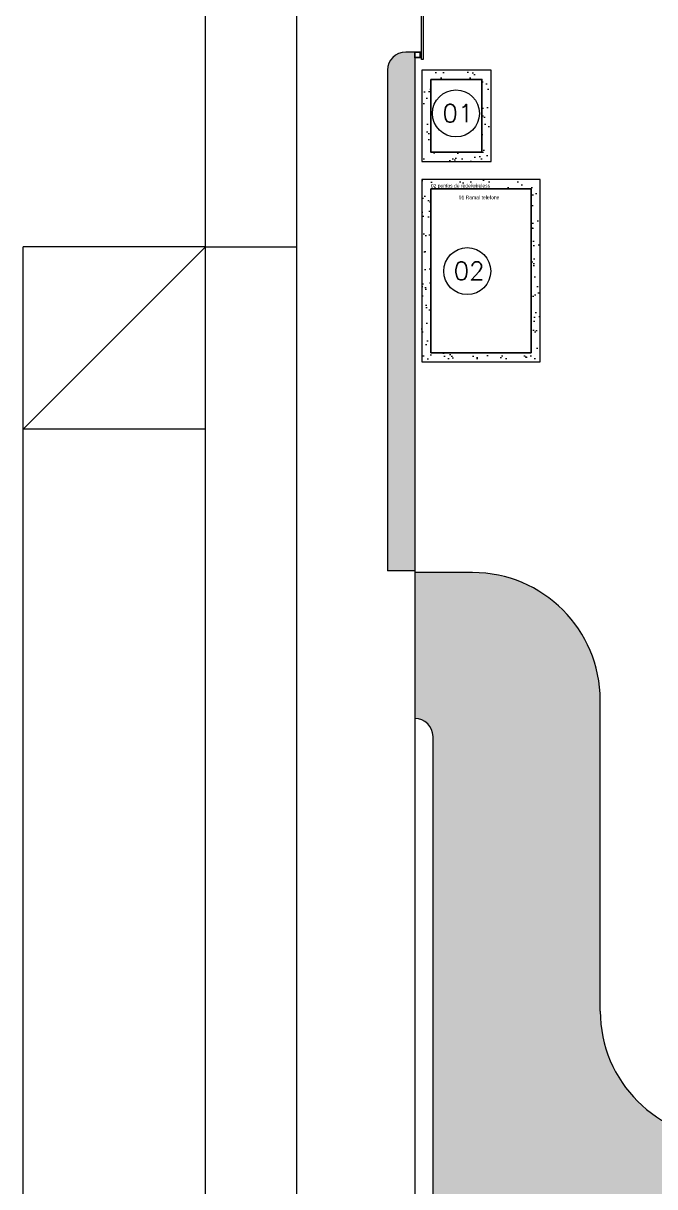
# Model space of a CAD drawing. Header units: millimetres. Extents: x 664 to 1534, y 1164 to 2765.
# Drawn here: x 663.5 to 698.1, y 1261.1 to 1324.9 of the extents above; entities that cross this region are included whole.
import ezdxf

# ---------------------------------------------------------------- set-up
doc = ezdxf.new("R2010")
doc.units = ezdxf.units.MM
doc.layers.get('0').update_dxf_attribs({"lineweight": 20})
for name, color, linetype, lineweight in [('Alambrado', 7, 'Continuous', 15), ('Barra', 9, 'Continuous', 9), ('Calçadas', 7, 'Continuous', 13), ('Cotas', 1, 'Continuous', 5), ('Linha', 6, 'Continuous', 20), ('Paredes', 5, 'Continuous', 25)]:
    doc.layers.add(name, color=color, linetype=linetype, lineweight=lineweight)
doc.styles.add('Arial', font='arial.ttf')
doc.styles.add('ROMANS', font='romans')
doc.linetypes.add('FENCELINE1', pattern='A,6.35,-2.54,[133,ltypeshp.shx,S=2.54,R=0,X=-2.54,Y=0],-2.54,25.4', length=36.83)

msp = doc.modelspace()

# ---------------------------------------------------------------- hatches: boundary and pattern name
at = {"layer": 'Barra'}
h = msp.add_hatch(dxfattribs=at)
h.set_pattern_fill('AR-CONC', color=256, scale=0.025, style=0)
h.set_pattern_definition([(50, (-839.1493, -158.4475), (4.554617, -0.398477), [0.47625, -5.23875]), (355, (-839.1493, -158.4475), (-0.881071, 4.776416), [0.381, -4.191]), (100.451, (-838.7697, -158.4808), (3.6735625, 4.377917), [0.40475, -4.45225]), (46.1842, (-839.1493, -157.1775), (6.776976, -1.051058), [0.714375, -7.858125]), (96.6356, (-838.5845, -157.265), (5.935106, 6.185639), [0.607125, -6.678375]), (351.184, (-839.149, -157.1775), (5.935115, 6.185628), [0.5715, -6.2865]), (21, (-838.5143, -157.495), (3.790372, -2.556638), [0.47625, -5.23875]), (326, (-838.5143, -157.495), (1.545051, 4.604699), [0.381, -4.191]), (71.4514, (-838.1984, -157.708), (5.335412, 2.0480714), [0.40475, -4.45225]), (37.5, (-839.1493, -158.4475), (0.0772151, 2.113876), [0, -4.1402, 0, -4.2545, 0, -4.206875]), (7.5, (-839.1493, -158.4475), (1.6704916, 2.5045144), [0, -2.4257, 0, -4.04495, 0, -1.603375]), (327.5, (-840.5653, -158.4475), (3.3897649, -0.1432186), [0, -1.5875, 0, -4.953, 0, -6.57225]), (317.5, (-841.2003, -158.4475), (3.7032295, 0.6356623), [0, -2.06375, 0, -3.2893, 0, -4.66725])])
h.paths.add_polyline_path([(857.741, 1271.714), (857.741, 1280.464), (849.741, 1280.464), (849.741, 1271.714, -0.414214), (841.741, 1263.714), (702.154, 1263.714, -0.414214), (695.154, 1270.714), (695.154, 1287.775, 0.414214), (688.154, 1294.775), (684.981, 1294.775), (684.981, 1286.775, -0.414214), (685.981, 1285.775), (685.981, 1225.034, 0.414214), (695.981, 1215.034), (744.708, 1215.034), (744.708, 1220.034), (695.981, 1220.034, -0.414214), (690.981, 1225.034), (690.981, 1248.714, -0.414214), (697.981, 1255.714), (841.741, 1255.714, 0.414214)])
at = {"layer": 'Calçadas'}
h = msp.add_hatch(dxfattribs=at)
h.set_pattern_fill('AR-SAND', color=256, scale=0.02, angle=-90, style=0)
h.set_pattern_definition([(307.5, (-540.2502, 1911.4388), (0.97882647, 0.03200063), [0, -0.77216, 0, -0.8636, 0, -0.8255]), (277.5, (-540.2502, 1911.4388), (1.4336502, -0.8990466), [0, -0.41656, 0, -0.69596, 0, -0.2667]), (237.5, (-540.2502, 1912.0636), (0.00287437, -1.58198474), [0, -0.254, 0, -0.9144, 0, -1.1938]), (227.5, (-540.2502, 1912.0636), (0.4458586, -1.5271129), [0, -0.127, 0, -0.59944, 0, -0.6858])])
h.paths.add_polyline_path([(683.481, 1369.321), (689.481, 1358.021), (689.481, 1341.775), (683.481, 1330.72), (683.481, 1329.339, 0.414214), (684.481, 1328.339), (684.981, 1328.339), (684.981, 1328.639), (684.981, 1330.339), (690.981, 1341.394), (690.981, 1358.394), (684.981, 1369.694), (684.981, 1415.694), (683.481, 1415.694)])
h.paths.add_polyline_path([(683.481, 1294.875), (684.981, 1294.875), (684.981, 1323.339), (684.481, 1323.339, 0.414214), (683.481, 1322.339)])
h = msp.add_hatch(dxfattribs=at)
h.set_pattern_fill('AR-SAND', color=256, scale=0.02, style=0)
h.set_pattern_definition([(37.5, (283.8918, 108.18856), (-0.03200063, 0.97882647), [0, -0.77216, 0, -0.8636, 0, -0.8255]), (7.5, (283.8918, 108.1886), (0.8990466, 1.4336502), [0, -0.41656, 0, -0.69596, 0, -0.2667]), (327.5, (283.26695, 108.18856), (1.58198474, 0.00287437), [0, -0.254, 0, -0.9144, 0, -1.1938]), (317.5, (283.267, 108.1886), (1.5271129, 0.4458586), [0, -0.127, 0, -0.59944, 0, -0.6858])])
h.paths.add_polyline_path([(685.362, 1322.339), (685.362, 1317.339), (689.162, 1317.339), (689.162, 1322.339)])
h.paths.add_polyline_path([(685.862, 1321.839), (685.862, 1317.839), (688.662, 1317.839), (688.662, 1321.839)], flags=16)
h.paths.add_polyline_path([(685.362, 1316.339), (685.362, 1306.339), (691.862, 1306.339), (691.862, 1316.339)])
h.paths.add_polyline_path([(691.362, 1315.839), (691.362, 1306.839), (685.862, 1306.839), (685.862, 1315.839)], flags=16)

# ---------------------------------------------------------------- linework, layer by layer
for p, q in [((673.5, 1164.146), (673.5, 1428.173)), ((678.5, 1169.146), (678.5, 1423.173)), ((663.5, 1164.146), (663.5, 1312.646)), ((673.5, 1312.646), (663.5, 1312.646)), ((663.5, 1302.646), (673.5, 1312.646)), ((673.5, 1312.646), (678.5, 1312.646)), ((673.5, 1302.646), (663.5, 1302.646))]:
    msp.add_line(p, q)
msp.add_lwpolyline([(685.434, 1328.771), (685.434, 1322.935), (685.345, 1322.935), (685.345, 1328.771)], close=True)
at = {"layer": 'Alambrado', "linetype": 'FENCELINE1', "ltscale": 0.07}
msp.add_line((684.981, 1323.339), (684.981, 1214.034), dxfattribs=at)
at = {"layer": 'Barra'}
for p, q in [((688.154, 1294.775), (684.981, 1294.775)), ((695.154, 1270.714), (695.154, 1287.775)), ((685.981, 1225.034), (685.981, 1285.775))]:
    msp.add_line(p, q, dxfattribs=at)
for centre, radius, start, end in [((688.154, 1287.775), 7, 0, 90), ((684.981, 1285.775), 1, 0, 90), ((702.154, 1270.714), 7, 180, 270)]:
    msp.add_arc(centre, radius, start, end, dxfattribs=at)
at = {"layer": 'Calçadas'}
for p, q in [((684.981, 1323.339), (684.481, 1323.339)), ((683.481, 1322.339), (683.481, 1294.875)), ((684.981, 1294.875), (683.481, 1294.875))]:
    msp.add_line(p, q, dxfattribs=at)
for points in [[(685.362, 1322.339), (685.362, 1317.339), (689.162, 1317.339), (689.162, 1322.339)], [(685.362, 1316.339), (685.362, 1306.339), (691.862, 1306.339), (691.862, 1316.339)]]:
    msp.add_lwpolyline(points, close=True, dxfattribs=at)
msp.add_arc((684.481, 1322.339), 1, 90, 180, dxfattribs=at)
at = {"layer": 'Linha'}
for centre in [(687.24, 1319.973), (687.858, 1311.316)]:
    msp.add_circle(centre, 1.289, dxfattribs=at)
at = {"layer": 'Paredes'}
msp.add_line((684.981, 1286.775), (684.981, 1286.775), dxfattribs=at)
for points in [[(684.981, 1323.339), (684.981, 1323.039), (685.281, 1323.039), (685.281, 1323.339)], [(685.862, 1321.839), (685.862, 1317.839), (688.662, 1317.839), (688.662, 1321.839)], [(685.862, 1315.839), (685.862, 1306.839), (691.362, 1306.839), (691.362, 1315.839)]]:
    msp.add_lwpolyline(points, close=True, dxfattribs=at)

# ---------------------------------------------------------------- texts
at = {"layer": 'Barra'}
msp.add_text('02 pontos de rede/wireless', height=0.19708, dxfattribs=at).set_placement((685.862, 1315.904))
at = {"layer": 'Barra', "insert": (687.388, 1315.46), "char_height": 0.19708, "width": 2.62e-14, "attachment_point": 1, "style": 'Arial'}
msp.add_mtext('01 Ramal telefone', dxfattribs=at)
at = {"layer": 'Cotas', "style": 'ROMANS'}
for s, p in [('01', (686.494, 1319.489)), ('02', (687.113, 1310.831))]:
    msp.add_text(s, height=0.99, dxfattribs=at).set_placement(p)

doc.saveas('drawing.dxf')
